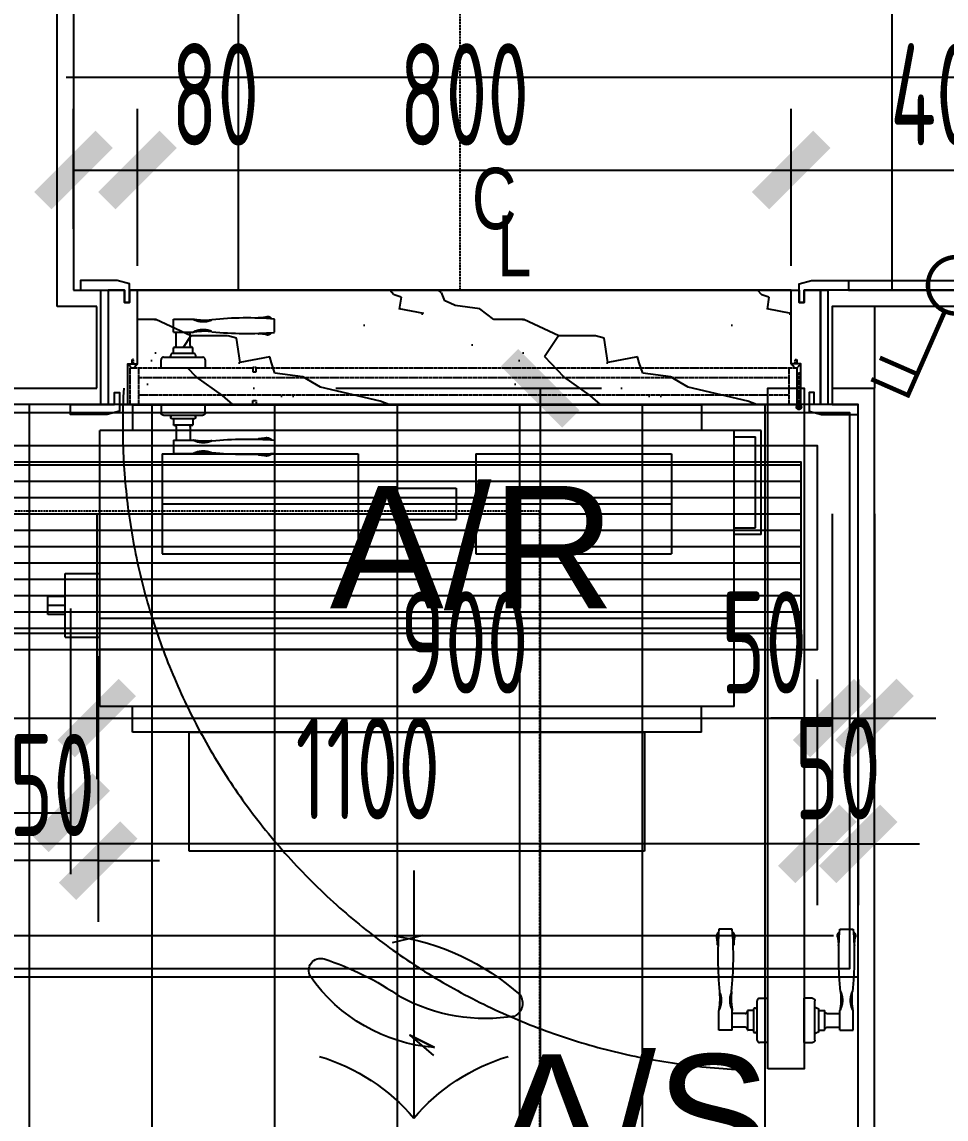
# Model space of a CAD drawing. Header units: millimetres. Extents: x 24675 to 175386, y -87697 to -40478.
# Drawn here: x 124910 to 126041, y -51530 to -50187 of the extents above; entities that cross this region are included whole.
import ezdxf

# ---------------------------------------------------------------- set-up
doc = ezdxf.new("R2010")
doc.units = ezdxf.units.MM
doc.header["$LTSCALE"] = 10
doc.header["$MEASUREMENT"] = 0
doc.linetypes.add('ACAD_ISO03W100', pattern=[30, 12, -18])
doc.linetypes.add('DASH', pattern=[0.35, 0.25, -0.1])
for name, color, linetype in [('AD-建筑尺寸', 44, 'Continuous'), ('AR-新墙填充', 250, 'Continuous'), ('CW-SWITCH', 50, 'DASH'), ('DOOR', 60, 'Continuous'), ('EM-ELEC', 2, 'Continuous'), ('FC-地面造型', 136, 'Continuous'), ('FF-DOOR【门】', 60, 'Continuous'), ('FF-DOOR【门套】', 60, 'Continuous'), ('FF-FINISH【完成面】', 20, 'Continuous'), ('FF-活动家具', 51, 'Continuous'), ('FF1-完成面', 20, 'Continuous'), ('mat', 156, 'Continuous'), ('RC-A.C-1', 1, 'Continuous'), ('RC-FIN', 30, 'Continuous'), ('RC-LTG', 2, 'Continuous'), ('RC-天花灯带', 2, 'Continuous'), ('RC-天花设备', 1, 'Continuous'), ('RC-天花造型线', 30, 'Continuous'), ('RC-空调设备', 12, 'Continuous'), ('W-文字', 50, 'Continuous'), ('WALL', 160, 'Continuous'), ('标注', 2, 'Continuous')]:
    doc.layers.add(name, color=color, linetype=linetype)
doc.layers.add('五金', color=252, linetype='Continuous', lineweight=20)
doc.styles.add('Arch', font='hbsmall.shx', dxfattribs={"width": 0.75, "bigfont": 'hztxt.shx'})
doc.styles.add('Arial', font='arial.ttf')
doc.styles.add('CCD_DIM', font='archs.shx', dxfattribs={"width": 0.7})
doc.styles.add('XZC', font='SIMPLEX.SHX', dxfattribs={"width": 0.7, "bigfont": 'hztxt.shx'})
doc.linetypes.add('LED_LINE', pattern='A,12.7,-5.08,["LED",XZC,S=2.54,R=0,X=-2.54,Y=-1.27],-6.35', length=24.13)
doc.dimstyles.new('1-50', dxfattribs={"dimscale": 50, "dimtxt": 2.5, "dimasz": 1.5, "dimexe": 1.5, "dimexo": 1.5, "dimgap": 0.6, "dimtad": 1, "dimdec": 0, "dimrnd": 5, "dimzin": 0, "dimdsep": 46, "dimtxsty": 'CCD_DIM', "dimblk": 'ARCHTICK', "dimcen": 0.125, "dimclrd": 44, "dimclre": 44, "dimclrt": 50, "dimadec": 0, "dimazin": 0, "dimtfac": 1, "dimtdec": 0, "dimtix": 1, "dimtmove": 2, "dimatfit": 3, "dimldrblk": 'DOT', "dimfxl": 5, "dimfxlon": 1, "dimtvp": 1, "dimtolj": 1, "dimtzin": 0, "dimarcsym": 0})

# ---------------------------------------------------------------- blocks, each defined once
blk = doc.blocks.new('_ArchTick')
at = {"color": 0, "linetype": 'ByBlock', "const_width": 0.4}
blk.add_lwpolyline([(-0.5, -0.5), (0.5, 0.5)], dxfattribs=at)
blk = doc.blocks.new('*D196')
at = {"layer": 'Defpoints', "color": 0, "ltscale": 500, "transparency": 16777216}
for p in [(125003.2, -50635.6), (124853.2, -50652.8), (124853.2, -51213.5)]:
    blk.add_point(p, dxfattribs=at)
at = {"layer": 'EM-ELEC', "color": 44, "lineweight": -2, "ltscale": 500, "transparency": 16777216}
for p, q in [((124853.2, -50963.5), (124853.2, -51288.5)), ((125003.2, -50963.5), (125003.2, -51288.5)), ((124853.2, -51213.5), (124778.2, -51213.5)), ((125003.2, -51213.5), (124853.2, -51213.5)), ((125003.2, -51213.5), (125078.2, -51213.5))]:
    blk.add_line(p, q, dxfattribs=at)
at = {"layer": 'EM-ELEC', "color": 44, "lineweight": -2, "ltscale": 500, "transparency": 16777216, "xscale": 75, "yscale": 75, "zscale": 75}
blk.add_blockref('_ArchTick', (124853.2, -51213.5), dxfattribs=at)
at = {"layer": 'EM-ELEC', "color": 44, "lineweight": -2, "ltscale": 500, "transparency": 16777216, "xscale": 75, "yscale": 75, "zscale": 75, "rotation": 180}
blk.add_blockref('_ArchTick', (125003.2, -51213.5), dxfattribs=at)
at = {"layer": 'EM-ELEC', "color": 50, "ltscale": 500, "transparency": 16777216, "insert": (124928.2, -51121), "char_height": 125, "attachment_point": 5, "style": 'CCD_DIM'}
blk.add_mtext('\\A1;150', dxfattribs=at)
blk = doc.blocks.new('_Dot')
at = {"color": 0, "linetype": 'ByBlock', "lineweight": -2}
blk.add_line((-0.5, 0), (-1, 0), dxfattribs=at)
at = {"color": 0, "linetype": 'ByBlock', "const_width": 0.5}
blk.add_lwpolyline([(-0.25, 0, 1), (0.25, 0, 1)], format="xyb", close=True, dxfattribs=at)
blk = doc.blocks.new('锁具横_现代风格')
at = {"layer": 'mat', "color": 252, "linetype": 'ACAD_ISO03W100', "ltscale": 2}
for p, q in [((-4099.2, 1604.7), (-4099.2, 1614.7)), ((-4045.2, 1614.7), (-4099.2, 1614.7)), ((-4045.2, 1614.7), (-4045.2, 1604.7)), ((-4089.6, 1601.7), (-4096.2, 1601.7)), ((-4054.8, 1601.7), (-4089.6, 1601.7)), ((-4087.2, 1599.3), (-4087.2, 1598.7)), ((-4057.2, 1598.7), (-4057.2, 1599.3)), ((-4048.2, 1601.7), (-4054.8, 1601.7)), ((-4085.7, 1597.2), (-4058.7, 1597.2)), ((-4084.2, 1597.2), (-4084.2, 1590.1)), ((-4083.9, 1589.8), (-4060.5, 1589.8)), ((-4060.2, 1597.2), (-4060.2, 1590.1)), ((-4183.9, 1571.2), (-4183.9, 1555)), ((-4183.9, 1571.2), (-4183.9, 1555)), ((-4060.2, 1571.2), (-4084.2, 1571.2)), ((-4060.2, 1571.2), (-4060.2, 1555)), ((-4060.2, 1555), (-4084.2, 1555))]:
    blk.add_line(p, q, dxfattribs=at)
for points in [[(-4084, 1589.8, -0.34884), (-4080.6, 1587.2), (-4080.6, 1571.2)], [(-4060.9, 1589.8, 0.311671), (-4063.8, 1587.2), (-4063.8, 1571.2)], [(-4180.6, 1571.4, -0.28759), (-4174.6, 1574.1, 0.060586), (-4164.5, 1573, -0.212877), (-4163.5, 1572.1)], [(-4180.6, 1554.8, 0.28759), (-4174.6, 1552.1, -0.060586), (-4164.5, 1553.2, 0.212877), (-4163.5, 1554.1)]]:
    blk.add_lwpolyline(points, format="xyb", dxfattribs=at)
for centre, radius, start, end in [((-4096.2, 1604.7), 3, 180, 270), ((-4089.6, 1599.3), 2.4, 0, 90), ((-4085.7, 1598.7), 1.5, 180, 270), ((-4058.7, 1598.7), 1.5, 270, 0), ((-4054.8, 1599.3), 2.4, 90, 180), ((-4048.2, 1604.7), 3, 270, 0), ((-4083.9, 1590.1), 0.3, 180, 270), ((-4060.5, 1590.1), 0.3, 270, 0), ((-4150.3, 1151.7), 420.9, 84.1517, 94.5775), ((-4096.7, 1594.7), 26.6, 246.1775, 298.0384), ((-4098.6, 1650.8), 80.9, 263.7444, 280.1567), ((-4137.3, 596.4), 976.3, 86.8799, 86.8872), ((-4096.7, 1531.5), 26.6, 61.9616, 113.8225), ((-4150.3, 1974.5), 420.9, 265.4225, 275.8483), ((-4098.6, 1475.4), 80.9, 79.8433, 96.2556)]:
    blk.add_arc(centre, radius, start, end, dxfattribs=at)
blk = doc.blocks.new('*U157')
at = {"layer": 'FF-DOOR【门】', "color": 8, "linetype": 'DASH', "ltscale": 0.5}
for p, q in [((-855.8, 50, 0), (-855.8, 48.6, 0)), ((-855.8, 50, 0), (-845.8, 50, 0)), ((-855.5, 48.3, 0), (-854.6, 48.3, 0)), ((-846.1, 48.3, 0), (-847, 48.3, 0)), ((-845.8, 50, 0), (-845.8, 48.6, 0)), ((-843.8, 45), (-843.8, 0)), ((-48, 45), (-48, 0)), ((-44, 50), (-44, 48.6)), ((-34, 50), (-44, 50)), ((-43.7, 48.3), (-42.8, 48.3)), ((-34.3, 48.3), (-35.2, 48.3)), ((-34, 50), (-34, 48.6)), ((-35.5, 38.9, 0), (-35.5, -0.1, 0)), ((-39.5, -3.1, 0), (-31.5, -3.1, 0)), ((-35.5, -0.1, 0), (-35.5, -7.1, 0))]:
    blk.add_line(p, q, dxfattribs=at)
at = {"layer": 'FF-DOOR【门】', "color": 8, "linetype": 'DASH', "ltscale": 0.5, "elevation": 0}
blk.add_lwpolyline([(-851.8, 50), (-849.9, 50), (-849.9, 55.3), (-851.8, 55.3)], close=True, dxfattribs=at)
at = {"layer": 'FF-DOOR【门】', "color": 8, "linetype": 'DASH', "ltscale": 0.5}
for points in [[(-38.1, 50), (-39.9, 50), (-39.9, 55.3), (-38.1, 55.3)], [(-703.8, 40), (-699.8, 40), (-699.8, 45.5), (-703.8, 45.5)], [(-703.8, 5), (-699.8, 5), (-699.8, -0.5), (-703.8, -0.5)]]:
    blk.add_lwpolyline(points, close=True, dxfattribs=at)
for points in [[(-853.8, 45), (-703.8, 45)], [(-703.8, 0), (-853.8, 0), (-853.8, 45)], [(-703.8, 45), (-703.8, 40), (-699.8, 40), (-699.8, 45)], [(-699.8, 45), (-38, 45), (-38, 0), (-699.8, 0)], [(-48, 33), (-843.8, 33)], [(-843.8, 12), (-48, 12)]]:
    blk.add_lwpolyline(points, dxfattribs=at)
at = {"layer": 'FF-DOOR【门】', "color": 8, "linetype": 'DASH', "ltscale": 0.5, "elevation": 0}
blk.add_lwpolyline([(-37.5, -0.9), (-37.5, 38.9), (-33.5, 38.9), (-33.5, -0.9)], dxfattribs=at)
at = {"layer": 'FF-DOOR【门】', "color": 8, "linetype": 'DASH', "ltscale": 0.5}
for radius in [3, 2.5]:
    blk.add_circle((-35.5, -3.1, 0), radius, dxfattribs=at)
for centre in [(-850.8, 48.8, 0), (-39, 48.8)]:
    blk.add_arc(centre, 3.84, 188.5071, 351.4929, dxfattribs=at)
for centre, major_axis in [((-855.5, 48.6, 0), (0.212, 0.212)), ((-846.1, 48.6, 0), (-0.212, 0.212))]:
    blk.add_ellipse(centre, major_axis=major_axis, ratio=1, start_param=2.356194, end_param=3.926991, dxfattribs=at)
at = {"layer": 'FF-DOOR【门】', "color": 8, "linetype": 'DASH', "ltscale": 0.5, "extrusion": (0, 0, -1)}
for centre, major_axis in [((-43.7, 48.6), (0.212, 0.212)), ((-34.3, 48.6), (-0.212, 0.212))]:
    blk.add_ellipse(centre, major_axis=major_axis, ratio=1, start_param=2.356194, end_param=3.926991, dxfattribs=at)
at = {"layer": 'FF-DOOR【门套】', "elevation": 0}
for points in [[(-914.8, 140), (-860.8, 140), (-860.8, 125), (-854.8, 125), (-854.8, 140), (-854.8, 148), (-869.8, 152), (-869.8, 152), (-914.8, 152), (-914.8, 140)], [(-844.8, 140), (-854.8, 140), (-854.8, 125), (-860.8, 125), (-860.8, 140), (-880.8, 140), (-880.8, 0), (-872.8, 0), (-872.8, 15), (-866.8, 15), (-866.8, 0), (-856.8, 0), (-856.8, 50), (-844.8, 50), (-844.8, 140)], [(-926.8, 0), (-872.8, 0), (-872.8, 15), (-866.8, 15), (-866.8, 0), (-866.8, -8), (-881.8, -12), (-881.8, -12), (-926.8, -12), (-926.8, 0)]]:
    blk.add_lwpolyline(points, dxfattribs=at)
at = {"layer": 'FF-DOOR【门套】'}
for points in [[(25, 140), (-29, 140), (-29, 125), (-35, 125), (-35, 140), (-35, 148), (-20, 152), (-20, 152), (25, 152), (25, 140)], [(-45, 140), (-35, 140), (-35, 125), (-29, 125), (-29, 140), (-9, 140), (-9, 0), (-17, 0), (-17, 15), (-23, 15), (-23, 0), (-33, 0), (-33, 50), (-45, 50), (-45, 140)], [(37, 0), (-17, 0), (-17, 15), (-23, 15), (-23, 0), (-23, -8), (-8, -12), (-8, -12), (37, -12), (37, 0)]]:
    blk.add_lwpolyline(points, dxfattribs=at)
at = {"layer": 'FF-DOOR【门套】', "elevation": 0}
blk.add_lwpolyline([(-880.8, 0), (-889.8, 0), (-889.8, 140), (-880.8, 140)], close=True, dxfattribs=at)
at = {"layer": 'FF-DOOR【门套】'}
blk.add_lwpolyline([(0, 0), (-9, 0), (-9, 140), (0, 140)], close=True, dxfattribs=at)
at = {"layer": 'FF-DOOR【门】', "color": 8, "linetype": 'DASH', "ltscale": 0.5, "rotation": 180}
blk.add_blockref('锁具横_现代风格', (-4861.2, 1659.7), dxfattribs=at)
at = {"layer": 'FF-DOOR【门】', "color": 8, "linetype": 'DASH', "ltscale": 0.5, "xscale": -1}
blk.add_blockref('锁具横_现代风格', (-4861.2, -1614.7), dxfattribs=at)
blk = doc.blocks.new('*U51')
at = {"color": 8, "linetype": 'DASH', "ltscale": 500}
blk.add_arc((70.3, 45.3, 0), 788.8, 356.7087, 93.2913, dxfattribs=at)
at = {"layer": 'DOOR', "linetype": 'Continuous'}
blk.add_lwpolyline([(69.7, 832.8), (69.7, 0), (25, 0), (25, 832.8)], close=True, dxfattribs=at)
at = {"layer": '五金', "color": 3, "xscale": -1, "rotation": 270}
blk.add_blockref('锁具横_现代风格', (-1589.7, 4845.6), dxfattribs=at)
at = {"layer": '五金', "color": 3, "rotation": 90}
blk.add_blockref('锁具横_现代风格', (1684.4, 4845.6), dxfattribs=at)
blk = doc.blocks.new('20151023.1954451')
at = {"color": 50, "ltscale": 20, "style": 'Arch', "width": 0.75}
for s, p in [('C', (-3.2, 1.6)), ('L', (38.2, -75.7))]:
    blk.add_text(s, height=100, dxfattribs=at).set_placement(p)
blk = doc.blocks.new('*D301')
at = {"layer": 'AR-新墙填充', "color": 44, "linetype": 'ByBlock', "lineweight": -2, "transparency": 16777216}
for p, q in [((125294, -50635.6), (125619, -50635.6)), ((125544, -50635.6), (125544, -53835.6)), ((125678.2, -53835.6), (125469, -53835.6))]:
    blk.add_line(p, q, dxfattribs=at)
at = {"layer": 'Defpoints', "color": 0, "linetype": 'ByBlock', "transparency": 16777216}
for p in [(125001.4, -50635.6, 0), (125544, -53835.6), (125753.2, -53835.6)]:
    blk.add_point(p, dxfattribs=at)
at = {"layer": 'AR-新墙填充', "color": 44, "linetype": 'ByBlock', "lineweight": -2, "transparency": 16777216, "xscale": 75, "yscale": 75, "zscale": 75}
for p, rotation in [((125544, -50635.6), 90), ((125544, -53835.6), 270)]:
    blk.add_blockref('_ArchTick', p, dxfattribs=dict(at, rotation=rotation))
at = {"layer": 'AR-新墙填充', "color": 50, "linetype": 'ByBlock', "transparency": 16777216, "insert": (125451.5, -52235.6), "char_height": 125, "attachment_point": 5, "rotation": 90, "style": 'CCD_DIM'}
blk.add_mtext('\\A1;3200', dxfattribs=at)
blk = doc.blocks.new('*D316')
at = {"layer": 'AR-新墙填充', "color": 44, "linetype": 'ByBlock', "lineweight": -2, "transparency": 16777216}
for p, q in [((124253.2, -50789), (124253.2, -51114)), ((125001.4, -50789), (125001.4, -51114)), ((124253.2, -51039), (125001.4, -51039))]:
    blk.add_line(p, q, dxfattribs=at)
at = {"layer": 'Defpoints', "color": 0, "linetype": 'ByBlock', "transparency": 16777216}
for p in [(124253.2, -50635.6), (125001.4, -50635.6, 0), (125001.4, -51039)]:
    blk.add_point(p, dxfattribs=at)
at = {"layer": 'AR-新墙填充', "color": 44, "linetype": 'ByBlock', "lineweight": -2, "transparency": 16777216, "xscale": 75, "yscale": 75, "zscale": 75, "rotation": 180}
blk.add_blockref('_ArchTick', (124253.2, -51039), dxfattribs=at)
at = {"layer": 'AR-新墙填充', "color": 44, "linetype": 'ByBlock', "lineweight": -2, "transparency": 16777216, "xscale": 75, "yscale": 75, "zscale": 75}
blk.add_blockref('_ArchTick', (125001.4, -51039), dxfattribs=at)
at = {"layer": 'AR-新墙填充', "color": 50, "linetype": 'ByBlock', "transparency": 16777216, "insert": (124627.3, -50946.5), "char_height": 125, "attachment_point": 5, "style": 'CCD_DIM'}
blk.add_mtext('\\A1;750', dxfattribs=at)
blk = doc.blocks.new('*D317')
at = {"layer": 'AR-新墙填充', "color": 44, "linetype": 'ByBlock', "lineweight": -2, "transparency": 16777216}
for p, q in [((125001.4, -50789), (125001.4, -51114)), ((125901.2, -50789), (125901.2, -51114)), ((125001.4, -51039), (125901.2, -51039))]:
    blk.add_line(p, q, dxfattribs=at)
at = {"layer": 'Defpoints', "color": 0, "linetype": 'ByBlock', "transparency": 16777216}
for p in [(125001.4, -50635.6, 0), (125901.2, -50635.6), (125901.2, -51039)]:
    blk.add_point(p, dxfattribs=at)
at = {"layer": 'AR-新墙填充', "color": 44, "linetype": 'ByBlock', "lineweight": -2, "transparency": 16777216, "xscale": 75, "yscale": 75, "zscale": 75, "rotation": 180}
blk.add_blockref('_ArchTick', (125001.4, -51039), dxfattribs=at)
at = {"layer": 'AR-新墙填充', "color": 44, "linetype": 'ByBlock', "lineweight": -2, "transparency": 16777216, "xscale": 75, "yscale": 75, "zscale": 75}
blk.add_blockref('_ArchTick', (125901.2, -51039), dxfattribs=at)
at = {"layer": 'AR-新墙填充', "color": 50, "linetype": 'ByBlock', "transparency": 16777216, "insert": (125451.3, -50946.5), "char_height": 125, "attachment_point": 5, "style": 'CCD_DIM'}
blk.add_mtext('\\A1;900', dxfattribs=at)
blk = doc.blocks.new('*D318')
at = {"layer": 'AR-新墙填充', "color": 44, "linetype": 'ByBlock', "lineweight": -2, "transparency": 16777216}
for p, q in [((125901.2, -50789), (125901.2, -51114)), ((125953.2, -50789), (125953.2, -51114)), ((125901.2, -51039), (125826.2, -51039)), ((125901.2, -51039), (125953.2, -51039)), ((125953.2, -51039), (126028.2, -51039))]:
    blk.add_line(p, q, dxfattribs=at)
at = {"layer": 'Defpoints', "color": 0, "linetype": 'ByBlock', "transparency": 16777216}
for p in [(125953.2, -50535.6), (125901.2, -50635.6), (125953.2, -51039)]:
    blk.add_point(p, dxfattribs=at)
at = {"layer": 'AR-新墙填充', "color": 44, "linetype": 'ByBlock', "lineweight": -2, "transparency": 16777216, "xscale": 75, "yscale": 75, "zscale": 75}
blk.add_blockref('_ArchTick', (125901.2, -51039), dxfattribs=at)
at = {"layer": 'AR-新墙填充', "color": 44, "linetype": 'ByBlock', "lineweight": -2, "transparency": 16777216, "xscale": 75, "yscale": 75, "zscale": 75, "rotation": 180}
blk.add_blockref('_ArchTick', (125953.2, -51039), dxfattribs=at)
at = {"layer": 'AR-新墙填充', "color": 50, "linetype": 'ByBlock', "transparency": 16777216, "insert": (125818, -50946.5), "char_height": 125, "attachment_point": 5, "style": 'CCD_DIM'}
blk.add_mtext('\\A1;50', dxfattribs=at)
blk = doc.blocks.new('*D364')
at = {"layer": 'Defpoints', "color": 0, "linetype": 'ByBlock', "transparency": 16777216}
for p in [(124233.2, -50655.6), (124969.4, -50661.6, 0), (124969.4, -51155)]:
    blk.add_point(p, dxfattribs=at)
at = {"layer": 'FF1-完成面', "color": 44, "linetype": 'ByBlock', "lineweight": -2, "transparency": 16777216}
for p, q in [((124233.2, -50905), (124233.2, -51230)), ((124969.4, -50905), (124969.4, -51230)), ((124233.2, -51155), (124969.4, -51155))]:
    blk.add_line(p, q, dxfattribs=at)
at = {"layer": 'FF1-完成面', "color": 44, "linetype": 'ByBlock', "lineweight": -2, "transparency": 16777216, "xscale": 75, "yscale": 75, "zscale": 75, "rotation": 180}
blk.add_blockref('_ArchTick', (124233.2, -51155), dxfattribs=at)
at = {"layer": 'FF1-完成面', "color": 44, "linetype": 'ByBlock', "lineweight": -2, "transparency": 16777216, "xscale": 75, "yscale": 75, "zscale": 75}
blk.add_blockref('_ArchTick', (124969.4, -51155), dxfattribs=at)
at = {"layer": 'FF1-完成面', "color": 50, "linetype": 'ByBlock', "transparency": 16777216, "insert": (124601.3, -51062.5), "char_height": 125, "attachment_point": 5, "style": 'CCD_DIM'}
blk.add_mtext('\\A1;735', dxfattribs=at)
blk = doc.blocks.new('*D376')
at = {"layer": 'Defpoints', "color": 0, "linetype": 'ByBlock', "transparency": 16777216}
for p in [(125051.4, -50368.5), (124973.2, -50515.6), (125051.4, -50560.6, 0)]:
    blk.add_point(p, dxfattribs=at)
at = {"layer": 'FF1-完成面', "color": 44, "linetype": 'ByBlock', "lineweight": -2, "transparency": 16777216}
for p, q in [((124973.2, -50440.6), (124973.2, -50293.5)), ((125051.4, -50485.6), (125051.4, -50293.5)), ((124973.2, -50368.5), (125051.4, -50368.5))]:
    blk.add_line(p, q, dxfattribs=at)
at = {"layer": 'FF1-完成面', "color": 44, "linetype": 'ByBlock', "lineweight": -2, "transparency": 16777216, "xscale": 75, "yscale": 75, "zscale": 75, "rotation": 180}
blk.add_blockref('_ArchTick', (124973.2, -50368.5), dxfattribs=at)
at = {"layer": 'FF1-完成面', "color": 44, "linetype": 'ByBlock', "lineweight": -2, "transparency": 16777216, "xscale": 75, "yscale": 75, "zscale": 75}
blk.add_blockref('_ArchTick', (125051.4, -50368.5), dxfattribs=at)
at = {"layer": 'FF1-完成面', "color": 50, "linetype": 'ByBlock', "transparency": 16777216, "insert": (125146.5, -50276), "char_height": 125, "attachment_point": 5, "style": 'CCD_DIM'}
blk.add_mtext('\\A1;80', dxfattribs=at)
blk = doc.blocks.new('*D377')
at = {"layer": 'Defpoints', "color": 0, "linetype": 'ByBlock', "transparency": 16777216}
for p in [(125851.2, -50368.5), (125051.4, -50560.6, 0), (125851.2, -50560.6)]:
    blk.add_point(p, dxfattribs=at)
at = {"layer": 'FF1-完成面', "color": 44, "linetype": 'ByBlock', "lineweight": -2, "transparency": 16777216}
for p, q in [((125051.4, -50485.6), (125051.4, -50293.5)), ((125851.2, -50485.6), (125851.2, -50293.5)), ((125051.4, -50368.5), (125851.2, -50368.5))]:
    blk.add_line(p, q, dxfattribs=at)
at = {"layer": 'FF1-完成面', "color": 44, "linetype": 'ByBlock', "lineweight": -2, "transparency": 16777216, "xscale": 75, "yscale": 75, "zscale": 75, "rotation": 180}
blk.add_blockref('_ArchTick', (125051.4, -50368.5), dxfattribs=at)
at = {"layer": 'FF1-完成面', "color": 44, "linetype": 'ByBlock', "lineweight": -2, "transparency": 16777216, "xscale": 75, "yscale": 75, "zscale": 75}
blk.add_blockref('_ArchTick', (125851.2, -50368.5), dxfattribs=at)
at = {"layer": 'FF1-完成面', "color": 50, "linetype": 'ByBlock', "transparency": 16777216, "insert": (125451.3, -50276), "char_height": 125, "attachment_point": 5, "style": 'CCD_DIM'}
blk.add_mtext('\\A1;800', dxfattribs=at)
blk = doc.blocks.new('*D378')
at = {"layer": 'Defpoints', "color": 0, "linetype": 'ByBlock', "transparency": 16777216}
for p in [(126255.2, -50368.5), (125851.2, -50560.6), (126255.2, -50560.6)]:
    blk.add_point(p, dxfattribs=at)
at = {"layer": 'FF1-完成面', "color": 44, "linetype": 'ByBlock', "lineweight": -2, "transparency": 16777216}
for p, q in [((125851.2, -50485.6), (125851.2, -50293.5)), ((126255.2, -50485.6), (126255.2, -50293.5)), ((125851.2, -50368.5), (126255.2, -50368.5))]:
    blk.add_line(p, q, dxfattribs=at)
at = {"layer": 'FF1-完成面', "color": 44, "linetype": 'ByBlock', "lineweight": -2, "transparency": 16777216, "xscale": 75, "yscale": 75, "zscale": 75, "rotation": 180}
blk.add_blockref('_ArchTick', (125851.2, -50368.5), dxfattribs=at)
at = {"layer": 'FF1-完成面', "color": 44, "linetype": 'ByBlock', "lineweight": -2, "transparency": 16777216, "xscale": 75, "yscale": 75, "zscale": 75}
blk.add_blockref('_ArchTick', (126255.2, -50368.5), dxfattribs=at)
at = {"layer": 'FF1-完成面', "color": 50, "linetype": 'ByBlock', "transparency": 16777216, "insert": (126053.2, -50276), "char_height": 125, "attachment_point": 5, "style": 'CCD_DIM'}
blk.add_mtext('\\A1;405', dxfattribs=at)
blk = doc.blocks.new('dfsdbxcn')
at = {"color": 4, "linetype": 'Continuous', "const_width": 9.23}
for points in [[(-53, 22.8), (-224.8, 96.9), (-192.5, 171.8)], [(-53, 22.8), (-224.8, 96.9), (-192.5, 171.8)], [(-181.6, 78.3), (-148.8, 154.7)], [(-181.6, 78.3), (-148.8, 154.7)], [(53, -22.8), (224.8, -96.9), (192.5, -171.8)], [(53, -22.8), (224.8, -96.9), (192.5, -171.8)], [(181.6, -78.3), (148.8, -154.7)], [(181.6, -78.3), (148.8, -154.7)]]:
    blk.add_lwpolyline(points, dxfattribs=at)
blk.add_lwpolyline([(-53.6, -21.3, -0.198912), (-53, 22.8, -0.198912), (-21.3, 53.6, -0.198912), (22.8, 53, -0.198912), (53.6, 21.3, -0.198912), (53, -22.8, -0.198912), (21.3, -53.6, -0.198912), (-22.8, -53, -0.198912)], format="xyb", close=True, dxfattribs=at)
blk.add_lwpolyline([(-53.6, -21.3, -0.198912), (-53, 22.8, -0.198912), (-21.3, 53.6, -0.198912), (22.8, 53, -0.198912), (53.6, 21.3, -0.198912), (53, -22.8, -0.198912), (21.3, -53.6, -0.198912), (-22.8, -53, -0.198912)], format="xyb", close=True, dxfattribs=at)
blk = doc.blocks.new('A$C42EC2377')
at = {"layer": 'RC-空调设备', "color": 251, "linetype": 'DASH', "ltscale": 500}
for p, q in [((-267.8, 993.9), (-109.1, 993.9)), ((-267.8, 993.9), (-267.8, 952.2)), ((-109.1, 993.9), (-109.1, 952.2)), ((-258, 985), (-118.8, 985)), ((-258, 952.2), (-258, 985)), ((-118.8, 952.2), (-118.8, 985)), ((-297.3, 557.1), (-297.3, 856.8)), ((-144.8, 856.8), (-297.3, 856.8)), ((-221, 77.5), (-221, 856.8)), ((-144.8, 557.1), (-144.8, 856.8)), ((-144.8, 557.1), (-297.3, 557.1)), ((-244.8, 407.2), (-244.8, 527.1)), ((-197.2, 527.1), (-244.8, 527.1)), ((-197.2, 407.2), (-197.2, 527.1)), ((-197.2, 407.2), (-244.8, 407.2)), ((-297.3, 77.5), (-297.3, 377.3)), ((-144.8, 377.3), (-297.3, 377.3)), ((-144.8, 77.5), (-144.8, 377.3)), ((-144.8, 77.5), (-297.3, 77.5)), ((-425.2, -71), (-425.2, -17.8)), ((-327.5, -71), (-327.5, -17.8)), ((-425.2, -71), (-327.5, -71)), ((-390.1, -71), (-390.1, -97.6)), ((-376.4, -71), (-376.4, -97.6)), ((-362.7, -71), (-362.7, -97.6)), ((-390.1, -97.6), (-362.7, -97.6))]:
    blk.add_line(p, q, dxfattribs=at)
at = {"layer": 'RC-空调设备', "linetype": 'DASH', "ltscale": 500}
for p, q in [((-531, 952.2), (-109.1, 952.2)), ((-531, 952.2), (-531, -17.8)), ((-444, 952.2), (-444, -17.8)), ((-396.3, 952.2), (-396.3, -17.8)), ((-109.1, 952.2), (-109.1, -17.8)), ((-570.1, 902.5), (-570.1, 32)), ((-570.1, 902.5), (-531, 902.5)), ((-70, 902.5), (-109.1, 902.5)), ((-70, 902.5), (-70, 32)), ((-570.1, 32), (-531, 32)), ((-70, 32), (-109.1, 32)), ((-531, -17.8), (-109.1, -17.8))]:
    blk.add_line(p, q, dxfattribs=at)
blk.add_lwpolyline([(-752.3, 815.5), (-752.3, 119), (-570.1, 119), (-570.1, 815.5)], close=True, dxfattribs=at)
blk = doc.blocks.new('ewe444')
at = {"layer": 'RC-天花造型线'}
h = blk.add_hatch(dxfattribs=at)
h.set_pattern_fill('_USER', color=136, scale=20, angle=180, style=0, pattern_type=0)
h.set_pattern_definition([(180, (811353.276, 104430.354), (-2e-15, -20), [])])
h.paths.add_polyline_path([(127938.6, 617.6), (127938.6, 827.6), (126878.6, 827.6), (126878.6, 617.6)])
at = {"layer": 'RC-天花造型线', "elevation": 0}
for points in [[(127958.6, 597.6), (127958.6, 847.6), (126858.6, 847.6), (126858.6, 597.6)], [(127938.6, 617.6), (127938.6, 827.6), (126878.6, 827.6), (126878.6, 617.6)]]:
    blk.add_lwpolyline(points, close=True, dxfattribs=at)
blk = doc.blocks.new('*D463')
at = {"layer": 'Defpoints', "color": 0, "linetype": 'ByBlock', "transparency": 16777216}
for p in [(125883.2, -50917), (125933.2, -50917), (125933.2, -51193)]:
    blk.add_point(p, dxfattribs=at)
at = {"layer": 'RC-A.C-1', "color": 44, "linetype": 'ByBlock', "lineweight": -2, "transparency": 16777216}
for p, q in [((125883.2, -50992), (125883.2, -51268)), ((125933.2, -50992), (125933.2, -51268)), ((125883.2, -51193), (125808.2, -51193)), ((125883.2, -51193), (125933.2, -51193)), ((125933.2, -51193), (126008.2, -51193))]:
    blk.add_line(p, q, dxfattribs=at)
at = {"layer": 'RC-A.C-1', "color": 44, "linetype": 'ByBlock', "lineweight": -2, "transparency": 16777216, "xscale": 75, "yscale": 75, "zscale": 75}
blk.add_blockref('_ArchTick', (125883.2, -51193), dxfattribs=at)
at = {"layer": 'RC-A.C-1', "color": 44, "linetype": 'ByBlock', "lineweight": -2, "transparency": 16777216, "xscale": 75, "yscale": 75, "zscale": 75, "rotation": 180}
blk.add_blockref('_ArchTick', (125933.2, -51193), dxfattribs=at)
at = {"layer": 'RC-A.C-1', "color": 50, "linetype": 'ByBlock', "transparency": 16777216, "insert": (125908.2, -51100.5), "char_height": 125, "attachment_point": 5, "style": 'CCD_DIM'}
blk.add_mtext('\\A1;50', dxfattribs=at)
blk = doc.blocks.new('*D464')
at = {"layer": 'Defpoints', "color": 0, "linetype": 'ByBlock', "transparency": 16777216}
for p in [(124783.2, -50955.6), (125883.2, -50955.6), (124783.2, -51193)]:
    blk.add_point(p, dxfattribs=at)
at = {"layer": 'RC-A.C-1', "color": 44, "linetype": 'ByBlock', "lineweight": -2, "transparency": 16777216}
for p, q in [((124783.2, -51030.6), (124783.2, -51268)), ((125883.2, -51030.6), (125883.2, -51268)), ((125883.2, -51193), (124783.2, -51193))]:
    blk.add_line(p, q, dxfattribs=at)
at = {"layer": 'RC-A.C-1', "color": 44, "linetype": 'ByBlock', "lineweight": -2, "transparency": 16777216, "xscale": 75, "yscale": 75, "zscale": 75, "rotation": 180}
blk.add_blockref('_ArchTick', (124783.2, -51193), dxfattribs=at)
at = {"layer": 'RC-A.C-1', "color": 44, "linetype": 'ByBlock', "lineweight": -2, "transparency": 16777216, "xscale": 75, "yscale": 75, "zscale": 75}
blk.add_blockref('_ArchTick', (125883.2, -51193), dxfattribs=at)
at = {"layer": 'RC-A.C-1', "color": 50, "linetype": 'ByBlock', "transparency": 16777216, "insert": (125333.2, -51100.5), "char_height": 125, "attachment_point": 5, "style": 'CCD_DIM'}
blk.add_mtext('\\A1;1100', dxfattribs=at)
blk = doc.blocks.new('TL-EM-CECHUFENG')
at = {"color": 1}
for points in [[(0, -1.039), (0, 1.386)], [(-0.038, 0.573), (0.191, 0.77)], [(0.202, 0.693), (-0.038, 0.573), (0.202, 0.693)], [(-0.208, -0.402), (0.087, -0.404), (-0.213, -0.332)]]:
    blk.add_lwpolyline(points, dxfattribs=at)
at = {"color": 251}
blk.add_lwpolyline([(-2.06, 0), (2.06, 0)], dxfattribs=at)
at = {"color": 1}
for centre, radius, start, end in [((-1.495, 2.657), 1.963, 286.956, 319.6161), ((1.495, 2.657), 1.963, 220.3839, 253.044), ((0.329, -0.936), 1.634, 94.4684, 145.1854), ((0.701, -1.338), 1.747, 80.4533, 118.5368), ((0.919, 0.258), 0.145, 326.5727, 60.5848), ((-1.785, 2.576), 2.897, 288.2606, 304.7599), ((-0.544, 1.953), 2.379, 278.1133, 311.7477), ((-0.911, -0.062), 0.118, 149.9336, 286.7693)]:
    blk.add_arc(centre, radius, start, end, dxfattribs=at)
blk = doc.blocks.new('*D494')
at = {"layer": 'AD-建筑尺寸', "color": 44, "linetype": 'ByBlock', "lineweight": -2, "transparency": 16777216}
for p, q in [((124353.2, -44485.6), (124353.2, -44160.6)), ((127353.2, -44235.6), (127353.2, -44160.6)), ((124353.2, -44235.6), (127353.2, -44235.6))]:
    blk.add_line(p, q, dxfattribs=at)
at = {"layer": 'Defpoints', "color": 0, "linetype": 'ByBlock', "transparency": 16777216}
for p in [(127353.2, -44235.6), (127353.2, -44235.6), (124353.2, -87697)]:
    blk.add_point(p, dxfattribs=at)
at = {"layer": 'AD-建筑尺寸', "color": 44, "linetype": 'ByBlock', "lineweight": -2, "transparency": 16777216, "xscale": 75, "yscale": 75, "zscale": 75, "rotation": 180}
blk.add_blockref('_ArchTick', (124353.2, -44235.6), dxfattribs=at)
at = {"layer": 'AD-建筑尺寸', "color": 44, "linetype": 'ByBlock', "lineweight": -2, "transparency": 16777216, "xscale": 75, "yscale": 75, "zscale": 75}
blk.add_blockref('_ArchTick', (127353.2, -44235.6), dxfattribs=at)
at = {"layer": 'AD-建筑尺寸', "color": 50, "linetype": 'ByBlock', "transparency": 16777216, "insert": (125853.2, -44143.1), "char_height": 125, "attachment_point": 5, "style": 'CCD_DIM'}
blk.add_mtext('\\A1;3000', dxfattribs=at)

msp = doc.modelspace()

# ---------------------------------------------------------------- hatches: boundary and pattern name
at = {"layer": 'FC-地面造型', "linetype": 'ByBlock'}
h = msp.add_hatch(dxfattribs=at)
h.set_pattern_fill('_USER', color=256, scale=800, style=0, double=1, pattern_type=0)
h.set_pattern_definition([(0, (129174.25, -49455.6), (0, 800), []), (90, (129174.25, -49455.6), (-800, 5e-14), [])])
edge = h.paths.add_edge_path()
edge.add_line((128313.2, -49455.6), (128313.2, -49300.6))
edge.add_line((128313.2, -49300.6), (128753.2, -49305.6))
edge.add_line((128753.2, -49305.6), (128753.2, -48195.6))
edge.add_line((128753.2, -48195.6), (127373.2, -48195.6))
edge.add_line((127373.2, -48195.6), (127373.2, -49455.6))
edge.add_line((127373.2, -49455.6), (124964.2, -49455.6))
edge.add_line((124964.2, -49455.6), (124964.2, -50515.6))
edge.add_line((124964.2, -50515.6), (129164.2, -50515.6))
edge.add_line((129164.2, -50515.6), (129173.2, -52965.6))
edge.add_line((129173.2, -52965.6), (129953.2, -52965.6))
edge.add_line((129953.2, -52965.6), (129963.2, -53125.6))
edge.add_line((129963.2, -53125.6), (129953.2, -53275.6))
edge.add_line((129953.2, -53275.6), (129953.2, -53115.6))
edge.add_line((129953.2, -53115.6), (129183.2, -53115.6))
edge.add_line((129183.2, -53115.6), (129183.2, -54605.6))
edge.add_line((129183.2, -54605.6), (130744.2, -54605.6))
edge.add_line((130744.2, -54605.6), (131823.2, -54605.6))
edge.add_line((131823.2, -54605.6), (131823.2, -53115.6))
edge.add_line((131823.2, -53115.6), (132333.2, -53115.6))
edge.add_line((132333.2, -53115.6), (132333.2, -50555.6))
edge.add_line((132333.2, -50555.6), (132473.2, -50555.6))
edge.add_line((132473.2, -50555.6), (132473.2, -50805.6))
edge.add_line((132473.2, -50805.6), (135033.2, -50805.6))
edge.add_line((135033.2, -50805.6), (135024.2, -49255.6))
edge.add_line((135024.2, -49255.6), (132925, -49255.6))
edge.add_line((132925, -49255.6), (132925, -46255.6))
edge.add_line((132925, -46255.6), (135624.2, -46255.6))
edge.add_line((135624.2, -46255.6), (129174.2, -46255.6))
edge.add_line((129174.2, -46255.6), (129174.3, -49455.6))
edge.add_line((129174.3, -49455.6), (128314.2, -49455.6))
h = msp.add_hatch(dxfattribs=at)
h.set_pattern_fill('!HESI工字缝X1200Y150D600', color=250, angle=90, double=1, pattern_type=2)
h.set_pattern_definition([(90, (11668.75, -39640.23), (-150, 9e-15), []), (180, (11668.7, -39640.2), (-1e-13, -1200), [150, -150]), (180, (11518.7, -39040.2), (-1e-13, -1200), [150, -150])])
h.paths.add_polyline_path([(122673.2, -53815.6), (123218.3, -53805.6), (125253.2, -53805.6), (125253.2, -53815.6), (125933.2, -53815.6), (125933.2, -50655.6), (124233.2, -50655.6), (124233.2, -50515.6), (124833.2, -50515.6), (124833.2, -49455.6), (123873.2, -49455.6), (122673.2, -49455.6), (122704, -50515.6), (123273.2, -50515.6), (123273.2, -50655.6), (122673.2, -50655.6), (122673.2, -51375.6), (122723.2, -51355.6), (122723.2, -53135.6)])
h = msp.add_hatch(dxfattribs=at)
h.set_pattern_fill('大理石', color=250, scale=100, angle=90, double=1)
h.set_pattern_definition([(131.98721, (-635.304, -52321.93), (-450.00001, 599.99999), [9.6097, -2008.4338]), (158.19859, (-620.304, -52464.785), (-900, 300), [34.6189, -2388.7052]), (150.945396, (-603.16, -52471.928), (-450.000013, 299.99998), [14.708, -3073.9809]), (180, (-616.02, -52464.78), (4e-14, 300), [4.2857, -445.7143]), (161.56505, (-626.73, -52324.78), (-450, 6e-07), [9.0351, -939.6482]), (261.469234, (-626.733, -52324.785), (-3e-06, -299.999999), [14.4455, -3019.1166]), (169.215702, (-598.876, -52344.785), (-1800.000001, 300.000001), [30.5394, -3176.0943]), (152.132996, (-736.018, -52570.499), (-2250.0000088, 1199.9999854), [70.2946, -14691.5649]), (90, (-802, -52566.2), (-450, 3e-14), [0, -300]), (154.983106, (-883.876, -52371.928), (-1349.999999, 600.0000015), [47.2941, -4918.5894]), (171.43911, (-706.018, -52256.213), (-4049.99997446, 599.999999), [67.177, -14040.0018]), (172.874984, (-746.733, -52421.928), (-2250.0000023, 299.999982), [34.5525, -7221.4794]), (166.75948, (-652.447, -52451.928), (-1349.999999, 300.000003), [74.8468, -7784.0652]), (90, (-652.67, -52498.7), (-450, 3e-14), [0, -300]), (90, (-647.85, -52493.87), (-450, 3e-14), [0, -300]), (90, (-671.94, -52460.13), (-450, 3e-14), [0, -300]), (90, (-724.92, -52469.77), (-450, 3e-14), [0, -300]), (149.036243, (-725.304, -52434.785), (-450.000013, 299.999976), [24.9898, -5222.8668]), (90, (-745.9, -52421.96), (-450, 3e-14), [0, -300]), (90, (-729.74, -52460.13), (-450, 3e-14), [0, -300]), (90, (-758.64, -52445.67), (-450, 3e-14), [0, -300]), (90, (-715.3, -52460.13), (-450, 3e-14), [0, -300]), (140.19443, (-684.59, -52286.213), (-450, 300), [11.1575, -2331.9174]), (180, (-671.73, -52286.2), (4e-14, 300), [12.8571, -437.1428]), (133.66778, (-656.733, -52301.928), (-899.999998, 900.000001), [21.7242, -4540.3476]), (180, (-652.45, -52301.93), (4e-14, 300), [4.2857, -445.7143]), (129.80557, (-641.733, -52314.785), (-450.000018, 599.999986), [16.7362, -3497.8761]), (90, (-671.94, -52358.9), (-450, 3e-14), [0, -300]), (90, (-685.53, -52285.56), (-450, 3e-14), [0, -300]), (90, (-685.53, -52285.56), (-450, 3e-14), [0, -300]), (119.357754, (-693.16, -52279.07), (-450.000003, 899.999998), [26.2251, -2727.4089]), (90, (-715.3, -52286.6), (-450, 3e-14), [0, -300]), (236.309932, (-883.876, -52371.928), (-449.999992, -600.000004), [30.9047, -3214.0914]), (98.130102, (-823.876, -52404.785), (-449.9999973, 2999.999979), [30.3046, -6333.6564]), (137.862405, (-815.304, -52471.928), (-1349.9999987, 1200.0000005), [40.4566, -8455.4247]), (104.620874, (-798.161, -52537.642), (-450.0000188, 1799.999995), [67.9135, -7063.005]), (90, (-826.1, -52513.16), (-450, 3e-14), [0, -300]), (108.43495, (-781.02, -52417.64), (-449.999999, 1200), [13.5526, -2832.4972]), (106.699244, (-785.3, -52404.785), (-2.5e-05, 299.999994), [7.4574, -1558.5886]), (191.093723, (-787.447, -52397.642), (-3149.9999705, -600.0000052), [37.1222, -7758.5496]), (90, (-806.8, -52436.03), (-450, 3e-14), [0, -300]), (90, (-824.7, -52404.94), (-450, 3e-14), [0, -300]), (90, (-773.1, -52445.67), (-450, 3e-14), [0, -300]), (90, (-869.44, -52484.23), (-450, 3e-14), [0, -300]), (90, (-850.17, -52498.7), (-450, 3e-14), [0, -300]), (134.144903, (-877.447, -52421.928), (-900, 900.0000015), [33.8439, -7073.3706]), (144.582945, (-845.304, -52444.785), (-449.9999982, 300.0000008), [39.4413, -8243.2212]), (90, (-877.74, -52421.52), (-450, 3e-14), [0, -300]), (90, (-855, -52464.95), (-450, 3e-14), [0, -300]), (90, (-877.74, -52421.52), (-450, 3e-14), [0, -300]), (90, (-844.6, -52444.74), (-450, 3e-14), [0, -300]), (165.068583, (-828.16, -52374.785), (-1350, 300), [11.0887, -2317.5375]), (180, (-838.88, -52371.93), (4e-14, 300), [45, -405]), (140.19443, (-1027.447, -52319.07), (-450, 300), [11.1575, -2331.9174]), (90, (-932.06, -52402.3), (-450, 3e-14), [0, -300]), (90, (-927.24, -52392.65), (-450, 3e-14), [0, -300]), (90, (-936.88, -52431.2), (-450, 3e-14), [0, -300]), (90, (-989.86, -52383), (-450, 3e-14), [0, -300]), (143.130102, (-963.16, -52351.928), (-450, 300.0000004), [21.4286, -4478.5713]), (180, (-926.73, -52351.93), (4e-14, 300), [36.4286, -413.5714]), (90, (-927.46, -52351.9), (-450, 3e-14), [0, -300]), (113.19859, (-1023.16, -52329.07), (-450, 900), [10.8797, -2273.8522]), (156.03751, (-1016.73, -52331.93), (-900, 300), [7.0349, -1470.2938]), (156.03751, (-1010.3, -52334.785), (-900, 300), [7.0349, -1470.2938]), (171.869898, (-980.304, -52339.07), (-2250.0000002, 300.0000013), [30.3046, -6333.6564]), (180, (-1036.02, -52311.93), (4e-14, 300), [10.7143, -439.2857]), (90, (-1051, -52344.9), (-450, 3e-14), [0, -300])])
h.paths.add_polyline_path([(125851.2, -50515.6), (125051.2, -50515.6), (125051.2, -50605.6), (125039.2, -50605.6), (125039.2, -50655.6), (125863.2, -50655.6), (125863.2, -50605.6), (125851.2, -50605.6)])
h.paths.add_polyline_path([(125119.3, -50567, -0.071715), (125142.3, -50566.3, 0.228762)], flags=16)
h.paths.add_polyline_path([(125142.3, -50551.7, -0.230229), (125119.1, -50550.8), (125118.9, -50550.8, 0.069922), (125141.4, -50551.8, -0.034004), (125198.5, -50549.7, -0.341871), (125200.5, -50549.1, 0.048543), (125208.6, -50548.2, -0.501808), (125216.6, -50554.1), (125218.8, -50550.9, 0.04552)], flags=16)
h.paths.add_polyline_path([(125198.5, -50568.2, 0.012074), (125218.8, -50567.1), (125216.6, -50563.8, -0.501808), (125208.6, -50569.8, 0.048543), (125200.5, -50568.9, -0.341871)], flags=16)
h.paths.add_polyline_path([(125092.1, -50595.2, 1.585732), (125076.6, -50597.6), (125089.7, -50597.6), (125090.4, -50597.5, 0.331824)], flags=16)
h.paths.add_polyline_path([(125098.8, -50583.1, 7.675446), (125095.1, -50585.9, 0.385668)], flags=16)
h.paths.add_polyline_path([(125124.5, -50597.6, 1.984943), (125120.6, -50593.1, 1.24059)], flags=0)
h.paths.add_polyline_path([(125134.1, -50610.6), (125080.1, -50610.6), (125080.1, -50597.6), (125093.6, -50596.1, -1), (125093.6, -50593.1), (125095.1, -50592.7), (125095.1, -50585.6), (125115.5, -50585.6), (125115.5, -50566.8, 0.001292), (125120.5, -50567.1), (125115.5, -50567.1), (125115.5, -50583.1, 0.366088), (125119.1, -50585.6), (125118.8, -50585.6, -0.414214), (125119.1, -50585.9), (125119.1, -50597.6), (125134.1, -50597.6)], flags=16)

# ---------------------------------------------------------------- linework, layer by layer
at = {"layer": 'CW-SWITCH', "linetype": 'ByBlock'}
msp.add_line((125921.2, -50503.6), (126185.2, -50503.6), dxfattribs=at)
at = {"layer": 'FC-地面造型', "linetype": 'ByBlock'}
for p, q in [((125851.2, -50515.6), (125051.4, -50515.6, 0)), ((125039.4, -50655.6, 0), (125863.2, -50655.6))]:
    msp.add_line(p, q, dxfattribs=at)
at = {"layer": 'FF-FINISH【完成面】', "linetype": 'ByBlock'}
msp.add_line((124973.2, -50515.6), (125006.4, -50515.6, 0), dxfattribs=at)
at = {"layer": 'FF-FINISH【完成面】', "linetype": 'ByBlock', "elevation": 0}
for points in [[(125003.2, -50655.6), (124233.2, -50655.6), (124233.2, -50515.6), (124833.2, -50515.6), (124833.2, -49455.6), (124153.2, -49455.6)], [(127309.2, -49455.6), (124973.2, -49455.6), (124973.2, -50515.6)], [(126210.2, -50515.6), (125867.2, -50515.6)], [(125921.2, -50515.6), (126185.2, -50515.6)], [(125901.2, -50635.6), (125901.2, -50655.6), (125933.2, -50655.6)]]:
    msp.add_lwpolyline(points, dxfattribs=at)
at = {"layer": 'FF-FINISH【完成面】', "linetype": 'ByBlock'}
msp.add_lwpolyline([(125733.3, -54502.3), (125733.2, -53815.6), (125933.2, -53815.6), (125933.2, -50655.6)], dxfattribs=at)
at = {"layer": 'FF-活动家具', "color": 250, "linetype": 'DASH', "elevation": 0}
msp.add_lwpolyline([(123543.2, -51335.6), (123543.2, -50785.6), (125543.2, -50785.6), (125543.2, -53685.6), (123543.2, -53685.6), (123543.2, -53135.6)], dxfattribs=at)
at = {"layer": 'RC-FIN', "linetype": 'ByBlock'}
for p, q in [((125041.4, -50515.6, 0), (125851.2, -50515.6)), ((125863.2, -50655.6), (125039.4, -50655.6, 0))]:
    msp.add_line(p, q, dxfattribs=at)
at = {"layer": 'RC-FIN', "linetype": 'ByBlock', "elevation": 0}
msp.add_lwpolyline([(122673.2, -49455.6), (122673.2, -50515.6), (123273.2, -50515.6), (123273.2, -50655.6), (122673.2, -50655.6), (122673.2, -51355.6), (125933.2, -51355.6), (125933.2, -50655.6), (124233.2, -50655.6), (124233.2, -50515.6), (124833.2, -50515.6), (124833.2, -49455.6), (122673.2, -49455.6)], dxfattribs=at)
at = {"layer": 'RC-FIN', "color": 136, "linetype": 'ByBlock', "elevation": 0}
msp.add_lwpolyline([(122683.2, -49465.6), (122683.2, -50505.6), (123283.2, -50505.6), (123283.2, -50665.6), (122683.2, -50665.6), (122683.2, -51345.6), (125923.2, -51345.6), (125923.2, -50665.6), (124223.2, -50665.6), (124223.2, -50505.6), (124823.2, -50505.6), (124823.2, -49465.6)], close=True, dxfattribs=at)
at = {"layer": 'RC-LTG', "color": 136, "linetype": 'DASH'}
msp.add_line((125446.3, -50515.6, 0), (125446.3, -49455.6), dxfattribs=at)
at = {"layer": 'RC-天花灯带', "color": 50, "linetype": 'LED_LINE', "ltscale": 0.01}
msp.add_lwpolyline([(122713.2, -51305.1), (125903.2, -51305.1)], dxfattribs=at)
at = {"layer": 'WALL'}
for p, q in [((124953.2, -50535.6), (124953.2, -49435.6)), ((125001.4, -50535.6, 0), (124953.2, -50535.6)), ((125001.4, -50635.6, 0), (125001.4, -50535.6, 0)), ((126053.2, -50535.6), (125953.2, -50535.6)), ((125953.2, -50535.6), (125953.2, -50635.6)), ((124853.2, -50635.6), (125001.4, -50635.6, 0)), ((125953.2, -53835.6), (125953.2, -50635.6))]:
    msp.add_line(p, q, dxfattribs=at)
at = {"layer": 'WALL', "elevation": 0}
msp.add_lwpolyline([(125953.2, -50535.6), (125901.2, -50535.6), (125901.2, -50635.6), (125953.2, -50635.6)], dxfattribs=at)

# ---------------------------------------------------------------- block references
msp.add_blockref('*U157', (125896.2, -50655.6))
at = {"layer": 'CW-SWITCH', "xscale": 0.6000000000000001, "yscale": 0.6000000000000001, "zscale": 0.6000000000000001, "rotation": 269.6041350287077}
msp.add_blockref('dfsdbxcn', (126053.2, -50509.6), dxfattribs=at)
at = {"layer": 'FF-DOOR【门】', "rotation": 180}
msp.add_blockref('*U51', (125892.3, -50635.6, 0), dxfattribs=at)
at = {"layer": 'RC-天花设备', "xscale": -125, "yscale": 125, "zscale": 125, "rotation": 180}
msp.add_blockref('TL-EM-CECHUFENG', (125389.5, -51355.6), dxfattribs=at)
at = {"layer": 'RC-天花造型线', "linetype": 'ByBlock', "xscale": -1}
msp.add_blockref('ewe444', (252741.8, -51553.2, 0), dxfattribs=at)
at = {"layer": 'RC-空调设备', "extrusion": (0, 0, -1), "xscale": 0.8000000000000002, "yscale": 0.8000000000000002, "zscale": -0.8000000000000002, "rotation": 90.00000000000003}
msp.add_blockref('A$C42EC2377', (-125019.5, -50600.1), dxfattribs=at)
at = {"layer": 'W-文字', "ltscale": 0.5, "xscale": 0.75, "yscale": 0.75, "zscale": 0.75}
msp.add_blockref('20151023.1954451', (125463, -50442), dxfattribs=at)

# ---------------------------------------------------------------- texts
at = {"layer": '标注', "color": 50, "style": 'Arial'}
for s, p in [('A/R', (125286.5, -50905, 0)), ('A/S', (125487.8, -51600.6, 0))]:
    msp.add_text(s, height=150, dxfattribs=at).set_placement(p)

# ---------------------------------------------------------------- dimensions: what is measured, and where the dimension line sits
at = {"layer": 'AD-建筑尺寸', "color": 8, "linetype": 'ByBlock'}
dim = msp.add_linear_dim(base=(127353.2, -44235.6), p1=(124353.2, -87697), p2=(127353.2, -44235.6), dimstyle='1-50', dxfattribs=at)
dim.commit()
dim.dimension.update_dxf_attribs({"geometry": '*D494', "text_midpoint": (125853.2, -44143.1)})
at = {"layer": 'AR-新墙填充', "color": 8, "linetype": 'ByBlock'}
dim = msp.add_linear_dim(base=(125953.2, -51039), p1=(125901.2, -50635.6), p2=(125953.2, -50535.6), dimstyle='1-50', dxfattribs=at)
dim.commit()
dim.dimension.update_dxf_attribs({"geometry": '*D318', "text_midpoint": (125818, -50946.5), "dimtype": 160})
dim = msp.add_linear_dim(base=(125544, -53835.6), p1=(125001.4, -50635.6, 0), p2=(125753.2, -53835.6), angle=90, dimstyle='1-50', dxfattribs=at)
dim.commit()
dim.dimension.update_dxf_attribs({"geometry": '*D301', "text_midpoint": (125451.5, -52235.6)})
for base, p1, p2, picture, middle in [((125001.4, -51039), (124253.2, -50635.6), (125001.4, -50635.6, 0), '*D316', (124627.3, -50946.5)), ((125901.2, -51039), (125001.4, -50635.6, 0), (125901.2, -50635.6), '*D317', (125451.3, -50946.5))]:
    dim = msp.add_linear_dim(base=base, p1=p1, p2=p2, dimstyle='1-50', dxfattribs=at)
    dim.commit()
    dim.dimension.update_dxf_attribs({"geometry": picture, "text_midpoint": middle})
at = {"layer": 'EM-ELEC', "ltscale": 500}
dim = msp.add_linear_dim(base=(124853.2, -51213.5), p1=(125003.2, -50635.6), p2=(124853.2, -50652.8), dimstyle='1-50', dxfattribs=at)
dim.commit()
dim.dimension.update_dxf_attribs({"geometry": '*D196', "text_midpoint": (124928.2, -51121)})
at = {"layer": 'FF1-完成面', "color": 8, "linetype": 'ByBlock'}
dim = msp.add_linear_dim(base=(125051.4, -50368.5), p1=(124973.2, -50515.6), p2=(125051.4, -50560.6, 0), dimstyle='1-50', dxfattribs=at)
dim.commit()
dim.dimension.update_dxf_attribs({"geometry": '*D376', "text_midpoint": (125146.5, -50276), "dimtype": 160})
for base, p1, p2, picture, middle in [((125851.2, -50368.5), (125051.4, -50560.6, 0), (125851.2, -50560.6), '*D377', (125451.3, -50276)), ((126255.2, -50368.5), (125851.2, -50560.6), (126255.2, -50560.6), '*D378', (126053.2, -50276)), ((124969.4, -51155), (124233.2, -50655.6), (124969.4, -50661.6, 0), '*D364', (124601.3, -51062.5))]:
    dim = msp.add_linear_dim(base=base, p1=p1, p2=p2, dimstyle='1-50', dxfattribs=at)
    dim.commit()
    dim.dimension.update_dxf_attribs({"geometry": picture, "text_midpoint": middle})
at = {"layer": 'RC-A.C-1', "linetype": 'ByBlock'}
for base, p1, p2, picture, middle in [((125933.2, -51193), (125883.2, -50917), (125933.2, -50917), '*D463', (125908.2, -51100.5)), ((124783.2, -51193), (125883.2, -50955.6), (124783.2, -50955.6), '*D464', (125333.2, -51100.5))]:
    dim = msp.add_linear_dim(base=base, p1=p1, p2=p2, dimstyle='1-50', dxfattribs=at)
    dim.commit()
    dim.dimension.update_dxf_attribs({"geometry": picture, "text_midpoint": middle})

doc.saveas('drawing.dxf')
